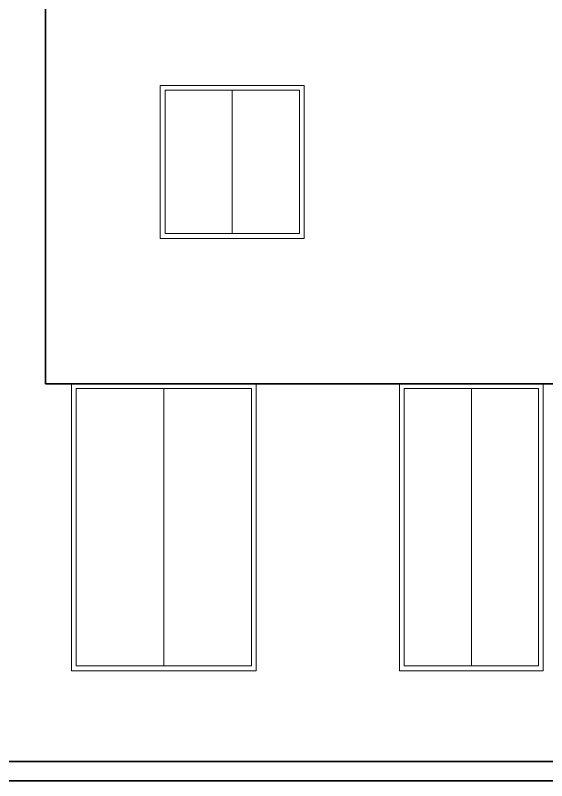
# Model space of a CAD drawing. Header units: metres. Extents: x -434 to 683, y -422 to -228.
# Drawn here: x -262.67 to -257.12, y -301.62 to -293.61 of the extents above; entities that cross this region are included whole.
import ezdxf

# ---------------------------------------------------------------- set-up
doc = ezdxf.new("R2010")
doc.units = ezdxf.units.M
doc.header["$MEASUREMENT"] = 0
doc.layers.add('walls', color=7, linetype='Continuous', lineweight=35)
doc.layers.add('Windows', color=5, linetype='Continuous', lineweight=15)

msp = doc.modelspace()

# ---------------------------------------------------------------- linework, layer by layer
at = {"layer": 'walls'}
for p, q in [((-262.3582, -297.4674), (-262.3582, -291.5274)), ((-262.3582, -297.4674), (-256.9582, -297.4674)), ((-273.7765, -301.4174), (-230.9215, -301.4174)), ((-273.7765, -301.6174), (-230.9215, -301.6174))]:
    msp.add_line(p, q, dxfattribs=at)
at = {"layer": 'Windows', "ltscale": 1.2}
for p, q in [((-260.4082, -294.3974), (-260.4082, -295.8974)), ((-261.1229, -297.5174), (-261.1229, -300.4174)), ((-257.9099, -297.5174), (-257.9099, -300.4174))]:
    msp.add_line(p, q, dxfattribs=at)
for points in [[(-259.6566, -294.3474), (-261.1599, -294.3474), (-261.1599, -295.9474), (-259.6566, -295.9474)], [(-259.7066, -294.3974), (-261.1099, -294.3974), (-261.1099, -295.8974), (-259.7066, -295.8974)], [(-260.1582, -297.4674), (-262.0876, -297.4674), (-262.0876, -300.4674), (-260.1582, -300.4674)], [(-260.2082, -297.5174), (-262.0376, -297.5174), (-262.0376, -300.4174), (-260.2082, -300.4174)], [(-257.1582, -297.4674), (-258.6615, -297.4674), (-258.6615, -300.4674), (-257.1582, -300.4674)], [(-257.2082, -297.5174), (-258.6115, -297.5174), (-258.6115, -300.4174), (-257.2082, -300.4174)]]:
    msp.add_lwpolyline(points, close=True, dxfattribs=at)

doc.saveas('drawing.dxf')
